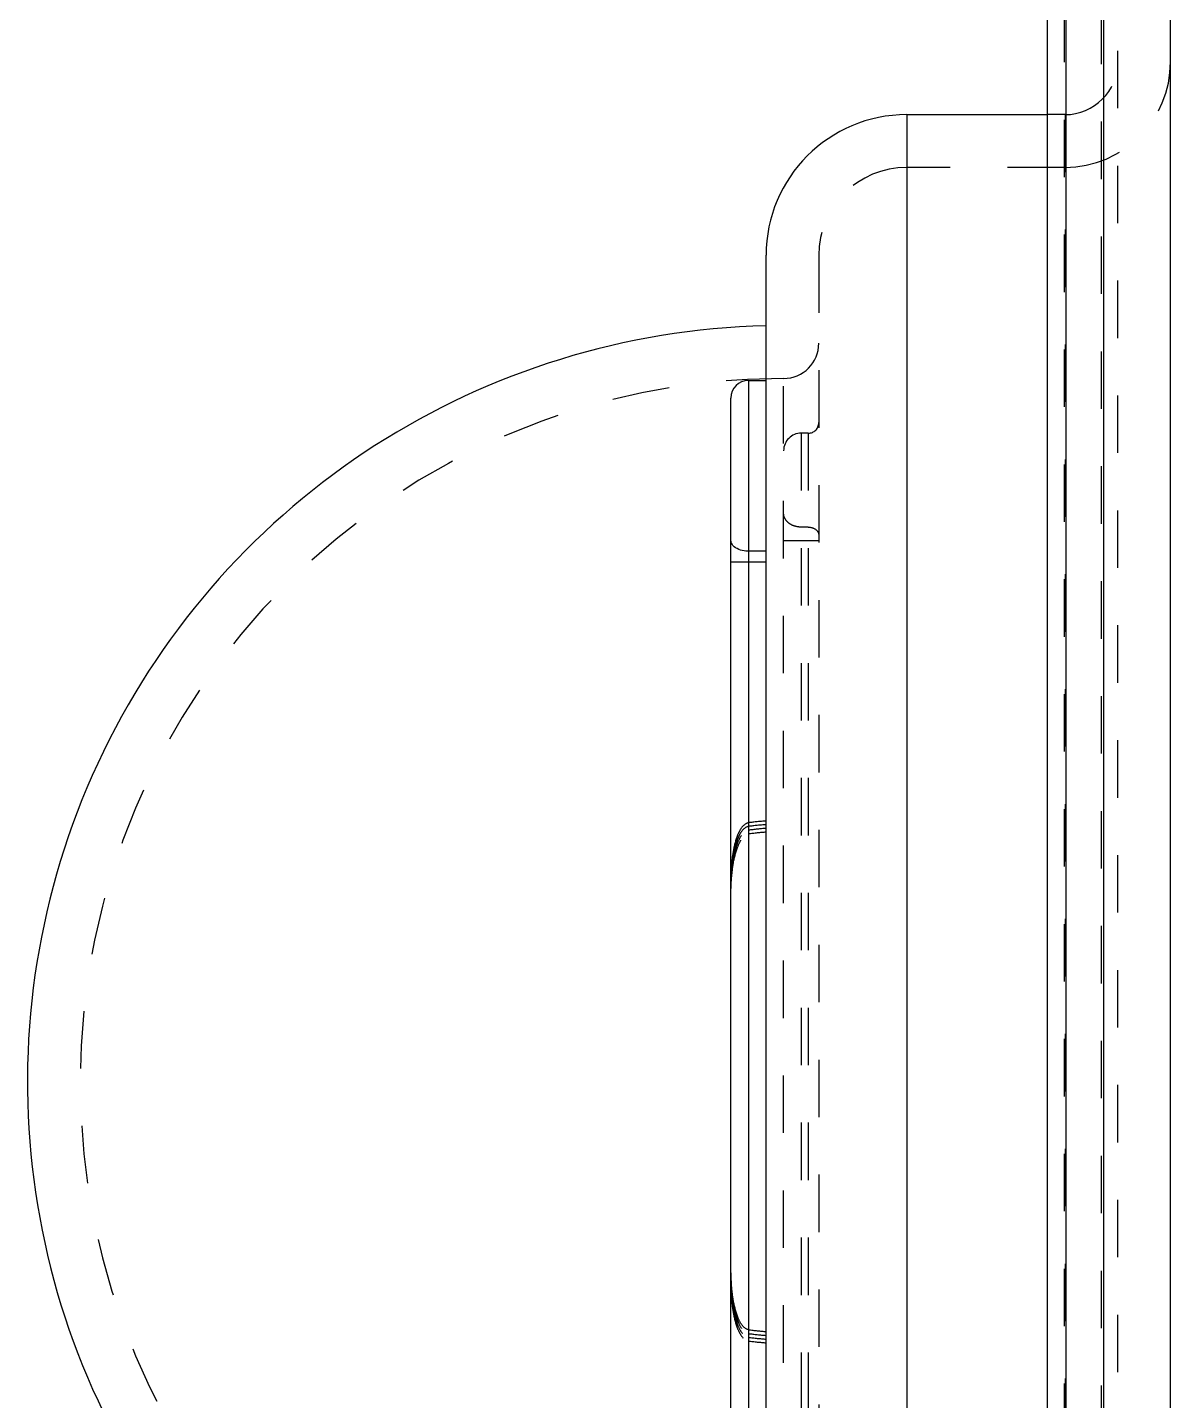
# Model space of a CAD drawing. Header units: millimetres. Extents: x -840 to 1682, y -9216 to -2117.
# Drawn here: x 872.12 to 904.62, y -2448.42 to -2409.38 of the extents above; entities that cross this region are included whole.
import ezdxf

# ---------------------------------------------------------------- set-up
doc = ezdxf.new("R2010")
doc.units = ezdxf.units.MM
doc.header["$LTSCALE"] = 16.335
doc.linetypes.add('HIDDEN', pattern=[0.2, 0.1, -0.1])
doc.layers.get('0').update_dxf_attribs({"linetype": 'CONTINUOUS'})
doc.layers.add('DEFAULT_2', color=8, linetype='HIDDEN')

msp = doc.modelspace()

# ---------------------------------------------------------------- linework, layer by layer
at = {"color": 7, "linetype": 'Continuous'}
for p, q in [((901.644, -2400.707), (901.644, -2613.018)), ((902.722, -2612.962), (902.722, -2400.763)), ((901.117, -2612.519), (901.117, -2401.206)), ((904.617, -2610.965), (904.617, -2402.76)), ((897.117, -2411.862), (897.117, -2601.862)), ((897.117, -2411.862), (901.117, -2411.862)), ((893.117, -2597.862), (893.117, -2415.862)), ((892.617, -2419.419), (892.617, -2465.139)), ((892.617, -2419.419), (893.117, -2419.419)), ((892.117, -2459.508), (892.117, -2419.919)), ((893.117, -2424.274), (892.617, -2424.274)), ((893.117, -2424.584), (892.117, -2424.584))]:
    msp.add_line(p, q, dxfattribs=at)
for centre, radius, start, end in [((897.117, -2415.862), 4, 90, 180), ((893.617, -2439.362), 21.5, 91.3326, 216.8699), ((892.617, -2419.919), 0.5, 90, 180)]:
    msp.add_arc(centre, radius, start, end, dxfattribs=at)
for points, knots in [([(892.339, -2424.222), (892.278, -2424.197), (892.173, -2424.135), (892.117, -2424.018), (892.117, -2423.965)], [0, 0, 0, 0, 0.556658, 1, 1, 1, 1]), ([(892.617, -2424.274), (892.593, -2424.274), (892.499, -2424.27), (892.404, -2424.249), (892.339, -2424.222)], [0, 0, 0, 0, 0.257257, 1, 1, 1, 1])]:
    msp.add_open_spline(points, degree=3, knots=knots, dxfattribs=at)
at = {"layer": 'DEFAULT_2', "color": 8, "linetype": 'HIDDEN'}
for p, q in [((901.591, -2402.204), (901.591, -2611.521)), ((902.644, -2402.259), (902.644, -2611.466)), ((903.117, -2610.967), (903.117, -2402.758)), ((901.617, -2411.862), (901.117, -2411.862)), ((901.617, -2411.862), (901.617, -2601.862)), ((901.617, -2413.362), (897.117, -2413.362)), ((894.617, -2415.862), (894.617, -2597.862)), ((893.617, -2594.362), (893.617, -2419.362)), ((894.117, -2420.919), (894.117, -2592.806)), ((894.317, -2420.919), (894.117, -2420.919)), ((894.317, -2420.919), (894.317, -2592.806)), ((894.317, -2423.59), (894.117, -2423.59)), ((894.617, -2423.98), (893.617, -2423.98))]:
    msp.add_line(p, q, dxfattribs=at)
for centre, radius, start, end in [((901.617, -2410.362), 3, 270, 0), ((901.617, -2410.362), 1.5, 270, 0), ((897.117, -2415.862), 2.5, 90, 180), ((893.617, -2418.362), 1, 270, 0), ((893.617, -2439.362), 20, 90, 270), ((894.317, -2420.619), 0.3, 270, 0), ((894.117, -2421.419), 0.5, 90, 180), ((893.617, -2439.362), 7.434, 93.8564, 97.7304), ((893.617, -2439.362), 7.33, 93.9113, 97.841), ((893.617, -2439.362), 7.224, 93.9688, 97.9568), ((893.617, -2439.362), 7.116, 94.0289, 98.078), ((893.617, -2439.362), 7.116, 261.922, 265.9711), ((893.617, -2439.362), 7.224, 262.0432, 266.0312), ((893.617, -2439.362), 7.33, 262.159, 266.0887), ((893.617, -2439.362), 7.434, 262.2696, 266.1436)]:
    msp.add_arc(centre, radius, start, end, dxfattribs=at)
for points, knots in [([(894.117, -2423.59), (894.053, -2423.59), (893.927, -2423.57), (893.762, -2423.488), (893.647, -2423.359), (893.617, -2423.251), (893.617, -2423.199)], [0, 0, 0, 0, 0.277353, 0.540029, 0.779189, 1, 1, 1, 1]), ([(894.317, -2423.59), (894.392, -2423.59), (894.506, -2423.622), (894.6, -2423.728), (894.617, -2423.793), (894.617, -2423.824)], [0, 0, 0, 0, 0.53651, 0.777489, 1, 1, 1, 1]), ([(892.617, -2431.996), (892.542, -2432.006), (892.416, -2432.119), (892.281, -2432.385), (892.182, -2432.753), (892.128, -2433.201), (892.117, -2433.502), (892.117, -2433.653)], [0, 0, 0, 0, 0.125615, 0.250939, 0.49992, 0.749432, 1, 1, 1, 1]), ([(892.617, -2432.101), (892.541, -2432.111), (892.414, -2432.229), (892.279, -2432.5), (892.182, -2432.876), (892.128, -2433.332), (892.117, -2433.639), (892.117, -2433.793)], [0, 0, 0, 0, 0.125347, 0.250614, 0.499648, 0.749284, 1, 1, 1, 1]), ([(892.117, -2433.937), (892.117, -2433.78), (892.127, -2433.467), (892.181, -2433.002), (892.278, -2432.618), (892.412, -2432.341), (892.54, -2432.219), (892.617, -2432.208)], [0, 0, 0, 0, 0.25085, 0.500596, 0.749676, 0.874886, 1, 1, 1, 1]), ([(892.117, -2434.085), (892.117, -2433.925), (892.127, -2433.605), (892.18, -2433.131), (892.277, -2432.738), (892.41, -2432.455), (892.539, -2432.328), (892.617, -2432.317)], [0, 0, 0, 0, 0.250981, 0.500837, 0.749965, 0.875121, 1, 1, 1, 1]), ([(892.617, -2446.408), (892.539, -2446.397), (892.41, -2446.27), (892.277, -2445.986), (892.18, -2445.594), (892.127, -2445.12), (892.117, -2444.8), (892.117, -2444.64)], [0, 0, 0, 0, 0.124879, 0.250035, 0.499163, 0.749019, 1, 1, 1, 1]), ([(892.117, -2444.788), (892.117, -2444.945), (892.127, -2445.258), (892.181, -2445.723), (892.278, -2446.107), (892.412, -2446.384), (892.54, -2446.506), (892.617, -2446.517)], [0, 0, 0, 0, 0.25085, 0.500596, 0.749677, 0.874887, 1, 1, 1, 1]), ([(892.117, -2444.932), (892.117, -2445.086), (892.128, -2445.393), (892.182, -2445.849), (892.279, -2446.225), (892.414, -2446.496), (892.541, -2446.613), (892.617, -2446.624)], [0, 0, 0, 0, 0.250716, 0.500352, 0.749386, 0.874653, 1, 1, 1, 1]), ([(892.117, -2445.072), (892.117, -2445.223), (892.128, -2445.524), (892.182, -2445.972), (892.281, -2446.34), (892.416, -2446.606), (892.542, -2446.719), (892.617, -2446.729)], [0, 0, 0, 0, 0.250568, 0.50008, 0.749061, 0.874385, 1, 1, 1, 1])]:
    msp.add_open_spline(points, degree=3, knots=knots, dxfattribs=at)

doc.saveas('drawing.dxf')
